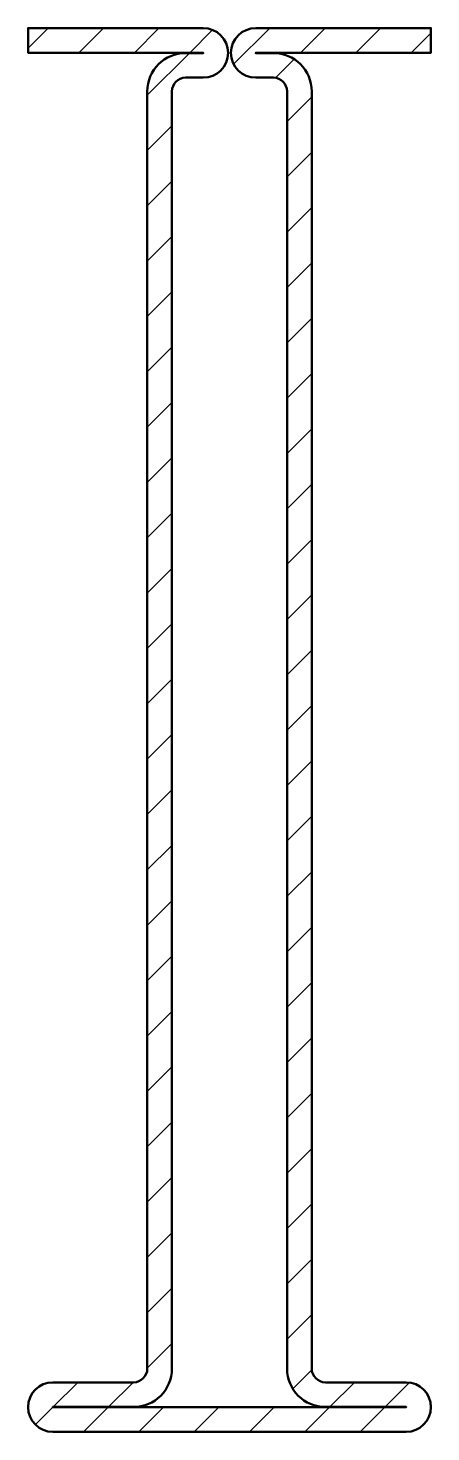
# Model space of a CAD drawing. Extents: x 0 to 29, y 0 to 103.
import ezdxf

# ---------------------------------------------------------------- set-up
doc = ezdxf.new("R2010")
doc.units = 0
doc.layers.add('0S-Steel contour', color=62, linetype='Continuous', lineweight=50)
doc.layers.add('0S-Steel hatch', color=181, linetype='Continuous', lineweight=25)

# ---------------------------------------------------------------- blocks, each defined once
blk = doc.blocks.new('201311__9F845D6E_C12F_4C0C_BD92_EC975117D77A_')
at = {"layer": '0S-Steel hatch'}
h = blk.add_hatch(dxfattribs=at)
h.set_pattern_fill('ANSI31', color=256, scale=0.9, style=0)
edge = h.paths.add_edge_path()
edge.add_line((16.61, 100.7), (29.4, 100.7))
edge.add_line((29.4, 100.7), (29.4, 102.5))
edge.add_line((29.4, 102.5), (16.61, 102.5))
edge.add_arc((16.61, 100.69), 1.81, 90, 270)
edge.add_line((16.61, 98.88), (17.9, 98.88))
edge.add_ellipse((17.9, 97.88), major_axis=(-1, 0), ratio=1, start_angle=180, end_angle=270, ccw=False)
edge.add_line((18.9, 97.88), (18.9, 4.62))
edge.add_arc((21.7, 4.62), 2.8, 180, 270)
edge.add_line((21.7, 1.82), (27.59, 1.82))
edge.add_ellipse((27.59, 1.81), major_axis=(-0.01, 0), ratio=1, start_angle=90, end_angle=270, ccw=False)
edge.add_line((27.59, 1.8), (1.81, 1.8))
edge.add_ellipse((1.81, 1.81), major_axis=(-0.01, 0), ratio=1, start_angle=-90, end_angle=90, ccw=False)
edge.add_line((1.81, 1.82), (7.7, 1.82))
edge.add_arc((7.7, 4.62), 2.8, 270, 360)
edge.add_line((10.5, 4.62), (10.5, 97.88))
edge.add_ellipse((11.5, 97.88), major_axis=(-1, 0), ratio=1, start_angle=270, end_angle=360, ccw=False)
edge.add_line((11.5, 98.88), (12.79, 98.88))
edge.add_arc((12.79, 100.69), 1.81, 270, 450)
edge.add_line((12.79, 102.5), (0, 102.5))
edge.add_line((0, 102.5), (0, 100.7))
edge.add_line((0, 100.7), (12.79, 100.7))
edge.add_ellipse((12.79, 100.69), major_axis=(-0.01, 0), ratio=1, start_angle=90, end_angle=270, ccw=False)
edge.add_line((12.79, 100.68), (11.5, 100.68))
edge.add_arc((11.5, 97.88), 2.8, 90, 180)
edge.add_line((8.7, 97.88), (8.7, 4.62))
edge.add_ellipse((7.7, 4.62), major_axis=(-1, 0), ratio=1, start_angle=90, end_angle=180, ccw=False)
edge.add_line((7.7, 3.62), (1.81, 3.62))
edge.add_arc((1.81, 1.81), 1.81, 90, 270)
edge.add_line((1.81, 0), (27.59, 0))
edge.add_arc((27.59, 1.81), 1.81, 270, 450)
edge.add_line((27.59, 3.62), (21.7, 3.62))
edge.add_ellipse((21.7, 4.62), major_axis=(-1, 0), ratio=1, start_angle=0, end_angle=90, ccw=False)
edge.add_line((20.7, 4.62), (20.7, 97.88))
edge.add_arc((17.9, 97.88), 2.8, 0, 90)
edge.add_line((17.9, 100.68), (16.61, 100.68))
edge.add_ellipse((16.61, 100.69), major_axis=(-0.01, 0), ratio=1, start_angle=-90, end_angle=90, ccw=False)
at = {"layer": '0S-Steel contour', "color": 7}
for points in [[(12.79, 102.5), (0, 102.5), (0, 100.7), (12.79, 100.7)], [(16.61, 100.7), (29.4, 100.7), (29.4, 102.5), (16.61, 102.5)], [(12.79, 100.68), (11.5, 100.68)], [(17.9, 100.68), (16.61, 100.68)], [(11.5, 98.88), (12.79, 98.88)], [(16.61, 98.88), (17.9, 98.88)], [(8.7, 97.88), (8.7, 4.62)], [(10.5, 4.62), (10.5, 97.88)], [(18.9, 97.88), (18.9, 4.62)], [(20.7, 4.62), (20.7, 97.88)], [(7.7, 3.62), (1.81, 3.62)], [(27.59, 3.62), (21.7, 3.62)], [(1.81, 1.82), (7.7, 1.82)], [(27.59, 1.8), (1.81, 1.8)], [(21.7, 1.82), (27.59, 1.82)], [(1.81, 0), (27.59, 0)]]:
    blk.add_lwpolyline(points, dxfattribs=at)
for centre, radius, start, end in [((12.79, 100.69), 1.81, 270, 90), ((16.61, 100.69), 1.81, 90, 270), ((11.5, 97.88), 2.8, 90, 180), ((17.9, 97.88), 2.8, 0, 90), ((7.7, 4.62), 2.8, 270, 0), ((21.7, 4.62), 2.8, 180, 270), ((1.81, 1.81), 1.81, 90, 270), ((27.59, 1.81), 1.81, 270, 90)]:
    blk.add_arc(centre, radius, start, end, dxfattribs=at)
at = {"layer": '0S-Steel contour', "color": 7, "extrusion": (0, 0, -1)}
for centre, radius, start, end in [((-12.79, 100.69), 0.01, 90, 270), ((-16.61, 100.69), 0.01, 270, 90), ((-11.5, 97.88), 1, 0, 90), ((-17.9, 97.88), 1, 90, 180), ((-7.7, 4.62), 1, 180, 270), ((-21.7, 4.62), 1, 270, 0), ((-1.81, 1.81), 0.01, 270, 90), ((-27.59, 1.81), 0.01, 90, 270)]:
    blk.add_arc(centre, radius, start, end, dxfattribs=at)
blk = doc.blocks.new('201311__4A7C5230_FF43_4DAE_84D1_580E1C058BE9_')
at = {"layer": '0S-Steel contour', "color": 7}
blk.add_blockref('201311__9F845D6E_C12F_4C0C_BD92_EC975117D77A_', (0, 0), dxfattribs=at)

msp = doc.modelspace()

# ---------------------------------------------------------------- block references
at = {"layer": '0S-Steel contour', "color": 7}
msp.add_blockref('201311__4A7C5230_FF43_4DAE_84D1_580E1C058BE9_', (0, 0), dxfattribs=at)

doc.saveas('drawing.dxf')
